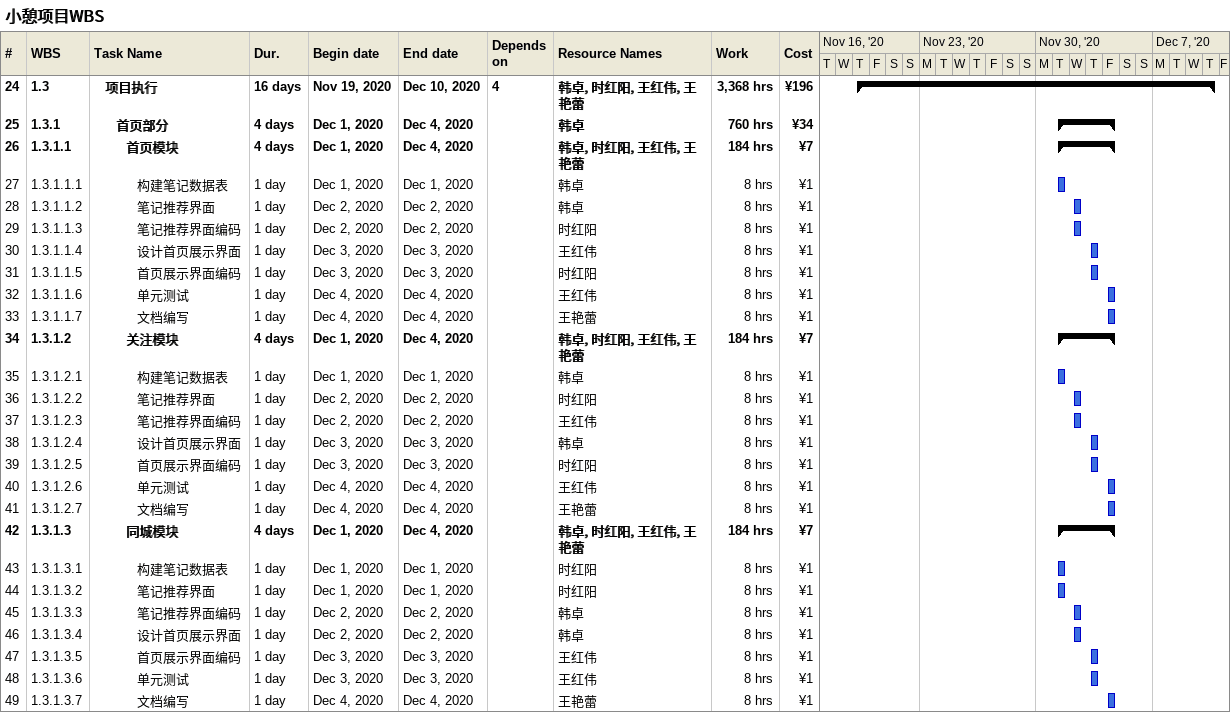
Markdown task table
小憩项目WBS

| ID | WBS | Task | Duration | Start | Finish | Predecessors | Resources | Work (h) | Cost (¥) |
|---|---|---|---|---|---|---|---|---|---|
| 24 | 1.3 | **项目执行** | 16d | 2020-11-19 | 2020-12-10 | 4 | 韩卓, 时红阳, 王红伟, 王艳蕾 | 3368 | 196 |
| 25 | 1.3.1 | **首页部分** | 4d | 2020-12-01 | 2020-12-04 |  | 韩卓 | 760 | 34 |
| 26 | 1.3.1.1 | **首页模块** | 4d | 2020-12-01 | 2020-12-04 |  | 韩卓, 时红阳, 王红伟, 王艳蕾 | 184 | 7 |
| 27 | 1.3.1.1.1 | 构建笔记数据表 | 1d | 2020-12-01 | 2020-12-01 |  | 韩卓 | 8 | 1 |
| 28 | 1.3.1.1.2 | 笔记推荐界面 | 1d | 2020-12-02 | 2020-12-02 |  | 韩卓 | 8 | 1 |
| 29 | 1.3.1.1.3 | 笔记推荐界面编码 | 1d | 2020-12-02 | 2020-12-02 |  | 时红阳 | 8 | 1 |
| 30 | 1.3.1.1.4 | 设计首页展示界面 | 1d | 2020-12-03 | 2020-12-03 |  | 王红伟 | 8 | 1 |
| 31 | 1.3.1.1.5 | 首页展示界面编码 | 1d | 2020-12-03 | 2020-12-03 |  | 时红阳 | 8 | 1 |
| 32 | 1.3.1.1.6 | 单元测试 | 1d | 2020-12-04 | 2020-12-04 |  | 王红伟 | 8 | 1 |
| 33 | 1.3.1.1.7 | 文档编写 | 1d | 2020-12-04 | 2020-12-04 |  | 王艳蕾 | 8 | 1 |
| 34 | 1.3.1.2 | **关注模块** | 4d | 2020-12-01 | 2020-12-04 |  | 韩卓, 时红阳, 王红伟, 王艳蕾 | 184 | 7 |
| 35 | 1.3.1.2.1 | 构建笔记数据表 | 1d | 2020-12-01 | 2020-12-01 |  | 韩卓 | 8 | 1 |
| 36 | 1.3.1.2.2 | 笔记推荐界面 | 1d | 2020-12-02 | 2020-12-02 |  | 时红阳 | 8 | 1 |
| 37 | 1.3.1.2.3 | 笔记推荐界面编码 | 1d | 2020-12-02 | 2020-12-02 |  | 王红伟 | 8 | 1 |
| 38 | 1.3.1.2.4 | 设计首页展示界面 | 1d | 2020-12-03 | 2020-12-03 |  | 韩卓 | 8 | 1 |
| 39 | 1.3.1.2.5 | 首页展示界面编码 | 1d | 2020-12-03 | 2020-12-03 |  | 时红阳 | 8 | 1 |
| 40 | 1.3.1.2.6 | 单元测试 | 1d | 2020-12-04 | 2020-12-04 |  | 王红伟 | 8 | 1 |
| 41 | 1.3.1.2.7 | 文档编写 | 1d | 2020-12-04 | 2020-12-04 |  | 王艳蕾 | 8 | 1 |
| 42 | 1.3.1.3 | **同城模块** | 4d | 2020-12-01 | 2020-12-04 |  | 韩卓, 时红阳, 王红伟, 王艳蕾 | 184 | 7 |
| 43 | 1.3.1.3.1 | 构建笔记数据表 | 1d | 2020-12-01 | 2020-12-01 |  | 时红阳 | 8 | 1 |
| 44 | 1.3.1.3.2 | 笔记推荐界面 | 1d | 2020-12-01 | 2020-12-01 |  | 时红阳 | 8 | 1 |
| 45 | 1.3.1.3.3 | 笔记推荐界面编码 | 1d | 2020-12-02 | 2020-12-02 |  | 韩卓 | 8 | 1 |
| 46 | 1.3.1.3.4 | 设计首页展示界面 | 1d | 2020-12-02 | 2020-12-02 |  | 韩卓 | 8 | 1 |
| 47 | 1.3.1.3.5 | 首页展示界面编码 | 1d | 2020-12-03 | 2020-12-03 |  | 王红伟 | 8 | 1 |
| 48 | 1.3.1.3.6 | 单元测试 | 1d | 2020-12-03 | 2020-12-03 |  | 王红伟 | 8 | 1 |
| 49 | 1.3.1.3.7 | 文档编写 | 1d | 2020-12-04 | 2020-12-04 |  | 王艳蕾 | 8 | 1 |
